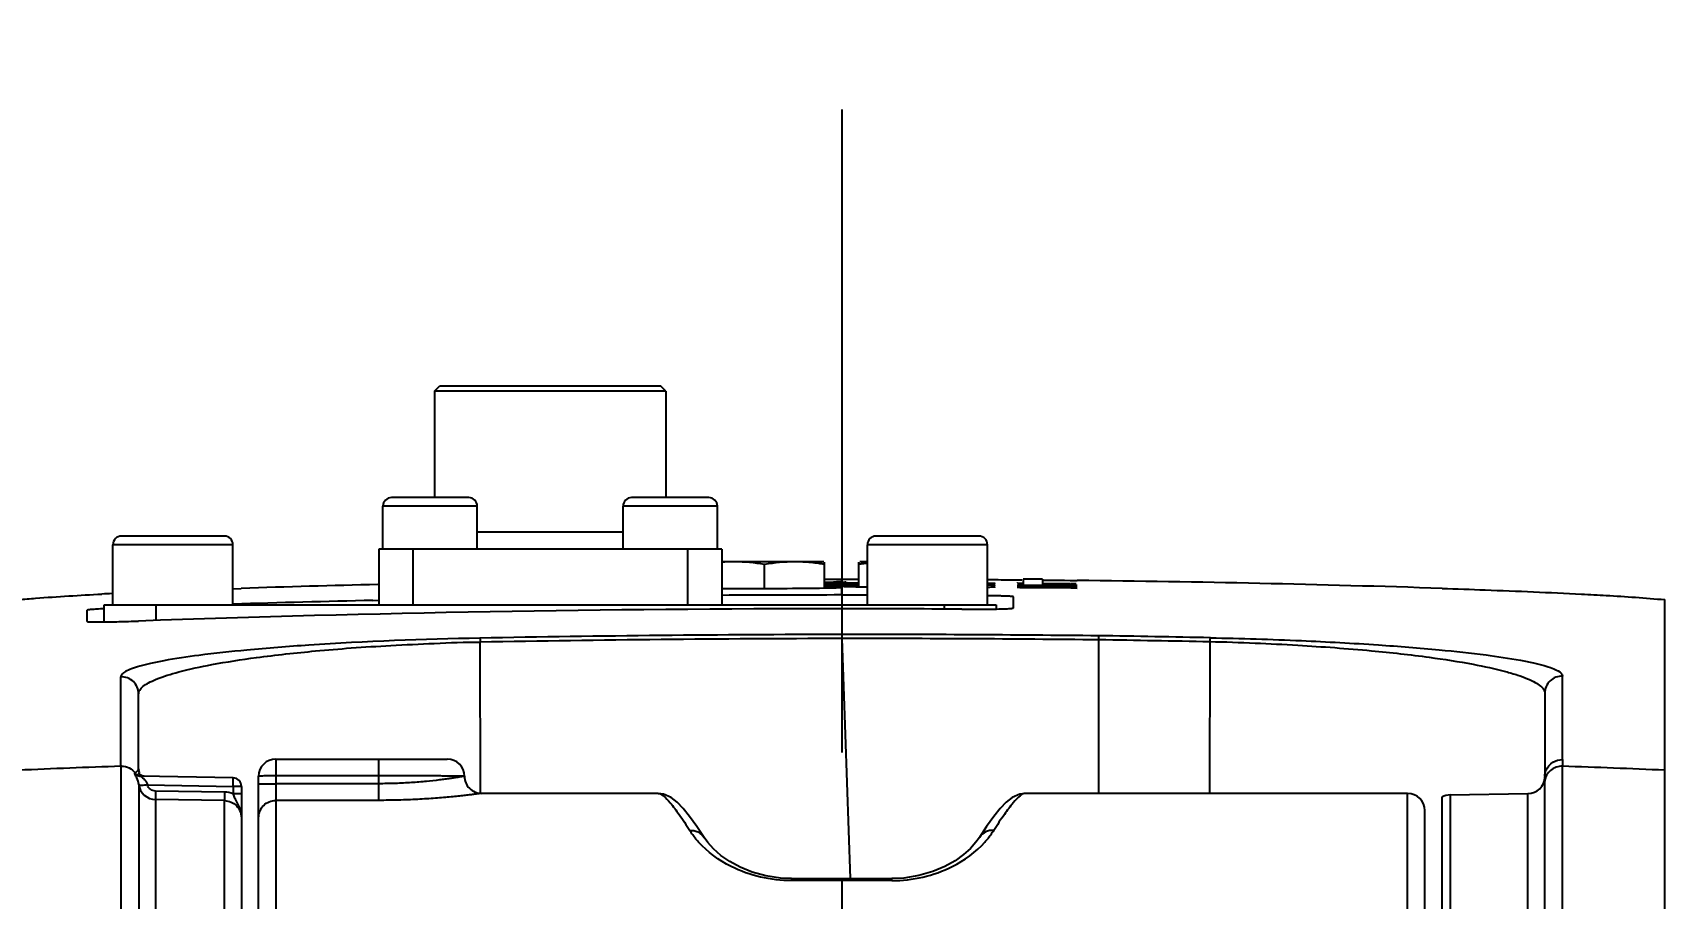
# Model space of a CAD drawing. Header units: millimetres. Extents: x 5828 to 6704, y 123 to 421.
# Drawn here: x 6461.908 to 6466.668, y 281.806 to 284.33 of the extents above; entities that cross this region are included whole.
import ezdxf

# ---------------------------------------------------------------- set-up
doc = ezdxf.new("R2010")
doc.units = ezdxf.units.MM
doc.linetypes.add('CENTER', pattern=[0.6, 0.375, -0.075, 0.075, -0.075])
for name, color, linetype in [('中心线', 7, 'Continuous'), ('外形图', 7, 'Continuous'), ('尺寸标注', 7, 'Continuous')]:
    doc.layers.add(name, color=color, linetype=linetype)
doc.styles.add('微软雅黑', font='msyh.ttc', dxfattribs={"height": 1.5})
doc.dimstyles.new('尺寸标注_1_20比例', dxfattribs={"dimtxt": 1.5, "dimasz": 1.25, "dimexe": 0.5, "dimexo": 0.4, "dimgap": 0.5, "dimtad": 1, "dimdec": 1, "dimlfac": 20, "dimdsep": 46, "dimtxsty": '微软雅黑', "dimcen": 0.09, "dimadec": 0, "dimazin": 0, "dimtp": 0.01, "dimtm": 0.01, "dimtfac": 1, "dimtdec": 1, "dimtofl": 0, "dimtmove": 0, "dimatfit": 3, "dimfxl": 1, "dimtolj": 1, "dimarcsym": 0})

# ---------------------------------------------------------------- blocks, each defined once
blk = doc.blocks.new('*D802')
at = {"layer": 'Defpoints', "color": 0}
for p in [(6470.0455, 286.8006), (6458.4959, 274.3372), (6470.0455, 274.3357)]:
    blk.add_point(p, dxfattribs=at)
at = {"layer": '尺寸标注', "color": 0, "lineweight": -2}
for p, q in [((6458.4959, 274.7372), (6458.4959, 287.3006)), ((6470.0455, 274.7357), (6470.0455, 287.3006)), ((6459.7459, 286.8006), (6468.7955, 286.8006))]:
    blk.add_line(p, q, dxfattribs=at)
at = {"layer": '尺寸标注', "color": 0}
for points in [[(6459.7459, 287.0089), (6459.7459, 286.5923), (6458.4959, 286.8006)], [(6468.7955, 286.5923), (6468.7955, 287.0089), (6470.0455, 286.8006)]]:
    blk.add_solid(points, dxfattribs=at)
at = {"layer": '尺寸标注', "color": 0, "insert": (6464.2273, 288.0758), "char_height": 1.5, "attachment_point": 5, "style": '微软雅黑'}
blk.add_mtext('\\A1;\\A1;230', dxfattribs=at)
blk = doc.blocks.new('*D803')
at = {"layer": 'Defpoints', "color": 0}
for p in [(6457.7723, 291.9396), (6457.7723, 248.7937), (6470.7605, 248.7922)]:
    blk.add_point(p, dxfattribs=at)
at = {"layer": '尺寸标注', "color": 0, "lineweight": -2}
for p, q in [((6457.7723, 249.1937), (6457.7723, 292.4396)), ((6470.7605, 249.1922), (6470.7605, 292.4396)), ((6469.5105, 291.9396), (6459.0223, 291.9396))]:
    blk.add_line(p, q, dxfattribs=at)
at = {"layer": '尺寸标注', "color": 0}
for points in [[(6459.0223, 292.1479), (6459.0223, 291.7312), (6457.7723, 291.9396)], [(6469.5105, 291.7312), (6469.5105, 292.1479), (6470.7605, 291.9396)]]:
    blk.add_solid(points, dxfattribs=at)
at = {"layer": '尺寸标注', "color": 0, "insert": (6464.0525, 293.2148), "char_height": 1.5, "attachment_point": 5, "style": '微软雅黑'}
blk.add_mtext('\\A1;\\A1;260', dxfattribs=at)

msp = doc.modelspace()

# ---------------------------------------------------------------- linework, layer by layer
at = {"layer": '中心线', "linetype": 'CENTER', "ltscale": 5}
msp.add_line((6464.2664, 284.1061), (6464.2664, 228.9513), dxfattribs=at)
at = {"layer": '外形图', "color": 7, "linetype": 'Continuous'}
for p, q in [((6463.0789, 283.2846), (6463.0939, 283.2996)), ((6463.0789, 283.2846), (6463.0789, 282.9746)), ((6463.7539, 283.2846), (6463.0789, 283.2846)), ((6463.7389, 283.2996), (6463.0939, 283.2996)), ((6463.7539, 283.2846), (6463.7389, 283.2996)), ((6463.7539, 283.2846), (6463.7539, 282.9746)), ((6462.9289, 282.8246), (6462.9289, 282.9496)), ((6463.2039, 282.9496), (6462.9289, 282.9496)), ((6463.1789, 282.9746), (6462.9539, 282.9746)), ((6463.2039, 282.8246), (6463.2039, 282.9496)), ((6463.6289, 282.8246), (6463.6289, 282.9496)), ((6463.9039, 282.9496), (6463.6289, 282.9496)), ((6463.8789, 282.9746), (6463.6539, 282.9746)), ((6463.9039, 282.8246), (6463.9039, 282.9496)), ((6462.4664, 282.8621), (6462.1664, 282.8621)), ((6463.2039, 282.8746), (6463.6289, 282.8746)), ((6464.6664, 282.8621), (6464.3664, 282.8621)), ((6462.1414, 282.6621), (6462.1414, 282.8371)), ((6462.4914, 282.8371), (6462.1414, 282.8371)), ((6462.4914, 282.6621), (6462.4914, 282.8371)), ((6462.9164, 282.8246), (6462.9164, 282.6621)), ((6463.9164, 282.8246), (6462.9164, 282.8246)), ((6463.0164, 282.8246), (6463.0164, 282.6621)), ((6463.8164, 282.8246), (6463.8164, 282.6621)), ((6463.9164, 282.8246), (6463.9164, 282.6621)), ((6464.3414, 282.6621), (6464.3414, 282.8371)), ((6464.6914, 282.8371), (6464.3414, 282.8371)), ((6464.6914, 282.6621), (6464.6914, 282.8371)), ((6464.2138, 282.7871), (6463.9164, 282.7871)), ((6464.0414, 282.7095), (6464.0414, 282.7798)), ((6464.2164, 282.7111), (6464.2164, 282.7867)), ((6464.3164, 282.7147), (6464.3164, 282.7867)), ((6464.3414, 282.7871), (6464.3191, 282.7871)), ((6464.3219, 282.7806), (6464.3201, 282.7804)), ((6464.2164, 282.7369), (6464.2628, 282.737)), ((6464.2201, 282.7146), (6464.2167, 282.7146)), ((6464.2247, 282.7258), (6464.2177, 282.7259)), ((6464.2177, 282.7235), (6464.2249, 282.7236)), ((6464.2619, 282.7125), (6464.2639, 282.7129)), ((6464.262, 282.7191), (6464.2629, 282.7192)), ((6464.2628, 282.7369), (6464.269, 282.737)), ((6464.2629, 282.7192), (6464.2639, 282.7194)), ((6464.2634, 282.7289), (6464.2637, 282.729)), ((6464.2639, 282.729), (6464.2638, 282.7291)), ((6464.2671, 282.7163), (6464.2653, 282.7125)), ((6464.2653, 282.7125), (6464.2661, 282.6987)), ((6464.2671, 282.7222), (6464.2656, 282.7192)), ((6464.2656, 282.7192), (6464.2667, 282.7173)), ((6464.2658, 282.7291), (6464.2671, 282.727)), ((6464.2671, 282.727), (6464.2658, 282.7248)), ((6464.2658, 282.7248), (6464.2671, 282.7222)), ((6464.2661, 282.737), (6464.2659, 282.7291)), ((6464.2661, 282.737), (6464.269, 282.7369)), ((6464.269, 282.737), (6464.3165, 282.7369)), ((6464.3152, 282.7235), (6464.308, 282.7234)), ((6464.3152, 282.7179), (6464.308, 282.7178)), ((6464.3082, 282.726), (6464.3152, 282.7259)), ((6464.3082, 282.721), (6464.3152, 282.7209)), ((6464.6919, 282.7354), (6464.7148, 282.7353)), ((6464.7777, 282.7193), (6464.7777, 282.7192)), ((6464.9346, 282.7178), (6464.7777, 282.7193)), ((6464.7777, 282.7193), (6464.8475, 282.7182)), ((6464.7777, 282.7133), (6464.7777, 282.7131)), ((6464.9346, 282.7117), (6464.7777, 282.7133)), ((6464.7779, 282.7345), (6464.781, 282.7345)), ((6464.779, 282.7348), (6464.7821, 282.7347)), ((6464.7809, 282.7243), (6464.7809, 282.7242)), ((6464.7929, 282.7242), (6464.7809, 282.7243)), ((6464.7929, 282.7241), (6464.7809, 282.7243)), ((6464.7821, 282.7347), (6464.7914, 282.7346)), ((6464.7901, 282.7187), (6464.804, 282.7186)), ((6464.7901, 282.7125), (6464.804, 282.7124)), ((6464.7951, 282.7371), (6464.7951, 282.7189)), ((6464.8522, 282.7371), (6464.7951, 282.7371)), ((6464.804, 282.7186), (6464.804, 282.7189)), ((6464.804, 282.7124), (6464.804, 282.7128)), ((6464.804, 282.7128), (6464.9346, 282.7115)), ((6464.8823, 282.7186), (6464.8301, 282.7186)), ((6464.8475, 282.7182), (6464.8911, 282.7182)), ((6464.8476, 282.7185), (6464.9346, 282.7176)), ((6464.8522, 282.7371), (6464.8522, 282.7182)), ((6464.8522, 282.7338), (6464.855, 282.7338)), ((6464.8818, 282.7235), (6464.8522, 282.7235)), ((6464.9322, 282.7228), (6464.8522, 282.7235)), ((6464.8522, 282.7233), (6464.8903, 282.7233)), ((6464.8534, 282.7341), (6464.8562, 282.734)), ((6464.8562, 282.734), (6464.8704, 282.7339)), ((6464.8704, 282.7339), (6464.8828, 282.7338)), ((6464.9322, 282.7228), (6464.8818, 282.7235)), ((6464.9346, 282.7178), (6464.8823, 282.7186)), ((6464.8828, 282.7338), (6464.9004, 282.7336)), ((6464.8911, 282.7182), (6464.9346, 282.7176)), ((6464.8992, 282.7145), (6464.8945, 282.7145)), ((6464.9004, 282.7336), (6464.9161, 282.7334)), ((6464.9161, 282.7334), (6464.933, 282.7332)), ((6464.9322, 282.7226), (6464.9322, 282.7223)), ((6464.9322, 282.7223), (6464.9497, 282.7221)), ((6464.9323, 282.7331), (6464.9354, 282.7332)), ((6464.9527, 282.7179), (6464.9346, 282.7182)), ((6464.9346, 282.7176), (6464.9346, 282.7172)), ((6464.9346, 282.7172), (6464.9527, 282.717)), ((6464.9527, 282.712), (6464.9346, 282.7122)), ((6464.9346, 282.7115), (6464.9346, 282.711)), ((6464.9346, 282.711), (6464.9527, 282.7108)), ((6464.9497, 282.7229), (6464.9347, 282.723)), ((6464.9354, 282.7332), (6464.9502, 282.733)), ((6464.9498, 282.7329), (6464.9533, 282.733)), ((6462.4896, 282.7089), (6462.5158, 282.7098)), ((6462.8996, 282.6747), (6462.9162, 282.6751)), ((6462.8996, 282.6747), (6462.9162, 282.675)), ((6464.2661, 282.6987), (6464.2664, 282.6904)), ((6464.7664, 282.6854), (6464.7664, 282.6523)), ((6466.6664, 277.2972), (6466.6664, 282.6769)), ((6462.0664, 282.6132), (6462.0664, 282.6463)), ((6462.1164, 282.612), (6462.1164, 282.6621)), ((6462.1164, 282.6621), (6464.7164, 282.6621)), ((6462.2664, 282.6621), (6462.2664, 282.616)), ((6464.2664, 282.6502), (6464.2664, 282.5753)), ((6464.5664, 282.6495), (6464.5664, 282.6621)), ((6464.7164, 282.6621), (6464.7164, 282.6496)), ((6465.0164, 282.1121), (6465.0164, 282.5716)), ((6463.2131, 282.1121), (6463.2124, 282.5533)), ((6464.2668, 282.5633), (6464.2906, 281.8636)), ((6465.3399, 282.5546), (6465.3389, 282.1121)), ((6462.165, 282.1911), (6462.1646, 282.4518)), ((6466.3683, 282.2106), (6466.3683, 282.4537)), ((6462.2164, 282.1816), (6462.2164, 282.4019)), ((6466.3164, 282.4038), (6466.3164, 282.1609)), ((6462.165, 282.1912), (6462.1653, 277.783)), ((6462.6164, 282.2121), (6462.6164, 280.7861)), ((6462.6164, 282.2121), (6463.1164, 282.2121)), ((6462.9164, 282.0916), (6462.9164, 282.2121)), ((6466.3683, 282.2107), (6466.3676, 282.1912)), ((6466.3676, 277.783), (6466.3676, 282.1912)), ((6462.2057, 282.1711), (6462.2051, 282.1708)), ((6462.2165, 282.1809), (6462.2163, 282.1816)), ((6462.4919, 282.1573), (6462.2236, 282.162)), ((6462.5664, 280.4153), (6462.5664, 282.1621)), ((6462.9164, 282.1629), (6462.6164, 282.1629)), ((6462.9164, 282.1402), (6462.6164, 282.1402)), ((6466.3161, 277.827), (6466.3161, 282.1472)), ((6466.3164, 282.1594), (6466.3163, 282.1573)), ((6466.3164, 282.1594), (6466.3163, 282.1573)), ((6466.3164, 282.1609), (6466.3164, 282.1594)), ((6462.2168, 282.138), (6462.2168, 277.827)), ((6462.242, 282.1366), (6462.4919, 282.1323)), ((6462.4673, 282.1156), (6462.2656, 282.1187)), ((6462.2656, 282.0939), (6462.2656, 277.8629)), ((6462.4673, 282.0908), (6462.2656, 282.0939)), ((6462.4919, 282.1323), (6462.4919, 282.111)), ((6462.5164, 282.1323), (6462.4919, 282.1323)), ((6462.5164, 282.111), (6462.4919, 282.111)), ((6462.5164, 282.1323), (6462.5164, 277.9164)), ((6463.7314, 282.1121), (6463.2164, 282.1121)), ((6465.9164, 282.1121), (6464.8015, 282.1121)), ((6465.9164, 280.7861), (6465.9164, 282.1121)), ((6466.0164, 282.1006), (6466.0164, 279.9871)), ((6466.0406, 282.1073), (6466.2673, 282.1112)), ((6466.0406, 282.1073), (6466.0406, 277.8669)), ((6466.2673, 277.8629), (6466.2673, 282.1112)), ((6462.4673, 277.8665), (6462.4673, 282.0908)), ((6462.5131, 282.0585), (6462.5164, 282.0401)), ((6462.9164, 282.0916), (6462.6164, 282.0916)), ((6465.9664, 280.4153), (6465.9664, 282.0621)), ((6463.8651, 281.9837), (6463.8651, 281.9837)), ((6464.6678, 281.9837), (6464.6678, 281.9837)), ((6464.1202, 281.8636), (6464.1202, 281.8576)), ((6464.1202, 281.8636), (6464.4127, 281.8636)), ((6464.4127, 281.8576), (6464.1202, 281.8576)), ((6464.4127, 281.8576), (6464.4127, 281.8636))]:
    msp.add_line(p, q, dxfattribs=at)
for points in [[(6464.7777, 282.7133), (6464.8475, 282.7121), (6464.8911, 282.7121), (6464.9346, 282.7115)], [(6464.9346, 282.7117), (6464.8823, 282.7125), (6464.8301, 282.7125)], [(6463.8651, 281.9837), (6463.8439, 282.0155), (6463.8228, 282.0447), (6463.804, 282.0681), (6463.7869, 282.0861), (6463.7693, 282.1), (6463.7471, 282.11), (6463.7314, 282.1121)], [(6464.8015, 282.1121), (6464.7858, 282.11), (6464.7635, 282.1), (6464.7459, 282.086), (6464.7288, 282.068), (6464.7099, 282.0446), (6464.6888, 282.0153), (6464.6678, 281.9837)], [(6464.1202, 281.8636), (6464.0875, 281.8651), (6464.0451, 281.8714), (6464.0055, 281.8823), (6463.9703, 281.8966), (6463.9398, 281.9131), (6463.9141, 281.9311), (6463.893, 281.9498), (6463.8762, 281.9685), (6463.8651, 281.9837)], [(6464.6678, 281.9837), (6464.6575, 281.9694), (6464.6417, 281.9516), (6464.6216, 281.9334), (6464.5969, 281.9155), (6464.567, 281.8987), (6464.5318, 281.8838), (6464.4914, 281.8722), (6464.4471, 281.8652), (6464.4127, 281.8636)]]:
    msp.add_lwpolyline(points, dxfattribs=at)
for centre, radius, start, end in [((6462.9539, 282.9496), 0.025, 90, 180), ((6463.1789, 282.9496), 0.025, 0, 90), ((6463.6539, 282.9496), 0.025, 90, 180), ((6463.8789, 282.9496), 0.025, 0, 90), ((6462.1664, 282.8371), 0.025, 90, 180), ((6462.4664, 282.8371), 0.025, 0, 90), ((6464.3664, 282.8371), 0.025, 90, 180), ((6464.6664, 282.8371), 0.025, 0, 90), ((6463.9543, 282.2808), 0.5063, 90.0354, 94.2839), ((6464.1284, 282.2719), 0.5152, 84.6606, 89.934), ((6464.1189, 282.1678), 0.6197, 82.4766, 84.6875), ((6464.105, 282.0574), 0.731, 82.0937, 82.5282), ((6464.1056, 282.0648), 0.7235, 81.1886, 82.0608), ((6464.4386, 281.9905), 0.7987, 98.5327, 98.7955), ((6464.4187, 282.1248), 0.663, 97.9252, 98.4022), ((6464.4291, 282.048), 0.7404, 97.4698, 97.8987), ((6464.4192, 282.1257), 0.6621, 96.742, 97.492), ((6463.9042, 241.0836), 41.6493, 91.36209, 91.91031), ((6464.1794, 279.565), 3.156, 88.975, 89.3263), ((6464.1504, 287.0841), 4.3667, 270.8747, 270.9999), ((6464.1599, 288.441), 5.7132, 270.5789, 270.8037), ((6464.4135, 288.5803), 5.8665, 269.03984, 269.28008), ((6464.6781, 284.2395), 1.5148, 270.5909, 270.9371), ((6464.6762, 283.9218), 1.2021, 270.8379, 271.2743), ((6464.7801, 282.5588), 0.1602, 86.416, 87.4958), ((6464.7798, 282.4536), 0.2705, 87.6792, 87.8337), ((6464.7837, 282.5488), 0.1752, 87.0044, 87.7172), ((6464.8817, 279.9355), 2.779, 89.7375, 90.0033), ((6464.3664, 231.4004), 51.3359, 88.15744, 89.345), ((6462.8361, 268.5089), 14.2028, 92.81379, 92.93299), ((6464.2361, 224.8846), 57.8055, 91.324762, 91.729536), ((6463.9705, 299.4161), 16.7067, 269.81246, 270.24319), ((6464.265, 221.8227), 60.8678, 89.998668, 90.328276), ((6464.2487, 259.9873), 22.7031, 89.76606, 89.95534), ((6464.2501, 224.6635), 57.9867, 89.98383, 92.009816), ((6464.27, 222.3301), 60.3201, 89.670885, 90.003338), ((6464.33, 223.4117), 59.1636, 90.061506, 91.083382), ((6464.3382, 223.0221), 59.5532, 89.347461, 90.069047), ((6464.1427, 224.5073), 58.0709, 88.816667, 89.137882), ((6464.3293, 223.5751), 58.9883, 90.060722, 91.08494), ((6464.3389, 223.0886), 59.4748, 89.347284, 90.069453), ((6464.1411, 224.5737), 57.9925, 88.815523, 89.135119), ((6462.1665, 282.4018), 0.05, 0.1722, 92.0947), ((6466.3664, 282.4038), 0.05, 87.9045, 179.9559), ((6464.1543, 227.158), 55.0691, 92.07026, 92.38109), ((6462.1677, 282.145), 0.0463, 90.6663, 92.9135), ((6462.6164, 282.1621), 0.05, 90, 180), ((6463.1164, 282.1621), 0.05, 0.0008, 89.9975), ((6464.3785, 227.1576), 55.0695, 87.61891, 87.93009), ((6462.2242, 282.187), 0.025, 220.2519, 236.4074), ((6462.2263, 282.187), 0.0254, 217.5323, 234.6738), ((6462.2241, 282.1868), 0.0248, 236.4387, 268.9924), ((6462.2406, 282.1867), 0.0248, 187.653, 197.669), ((6462.2393, 282.1927), 0.0314, 241.2224, 244.3983), ((6462.4914, 282.1323), 0.025, 0, 89), ((6463.2164, 282.1621), 0.05, 179.9999, 270), ((6466.2664, 282.1612), 0.05, 271, 357.9777), ((6462.2664, 282.1438), 0.0499, 186.6344, 269.0792), ((6462.4661, 282.0406), 0.0749, 69.8505, 89.0477), ((6465.9164, 282.0621), 0.05, 0, 90), ((6466.0414, 282.0573), 0.05, 91, 120)]:
    msp.add_arc(centre, radius, start, end, dxfattribs=at)
for points in [[(6464.0414, 282.7798), (6464.0125, 282.7843), (6463.9832, 282.7871), (6463.9539, 282.7871)], [(6464.1289, 282.7871), (6464.0997, 282.7871), (6464.0704, 282.7843), (6464.0414, 282.7798)], [(6464.7148, 282.7353), (6464.7362, 282.7351), (6464.7576, 282.7349), (6464.779, 282.7348)], [(6462.2257, 282.1616), (6462.2207, 282.1617), (6462.2156, 282.1634), (6462.2116, 282.1663)], [(6462.2204, 282.1722), (6462.2189, 282.1743), (6462.2177, 282.1767), (6462.217, 282.1791)], [(6462.2257, 282.1645), (6462.2279, 282.1634), (6462.2302, 282.1627), (6462.2325, 282.1622)], [(6462.2396, 282.1435), (6462.2407, 282.1413), (6462.2414, 282.139), (6462.242, 282.1366)], [(6466.3164, 282.1609), (6466.3164, 282.1674), (6466.3178, 282.174), (6466.3203, 282.18)], [(6462.4673, 282.0908), (6462.4797, 282.0906), (6462.4928, 282.085), (6462.5016, 282.0762)], [(6462.5016, 282.0762), (6462.5066, 282.0712), (6462.5106, 282.065), (6462.5131, 282.0585)]]:
    msp.add_open_spline(points, degree=3, dxfattribs=at)
for points, knots in [([(6464.0414, 282.7095), (6464.0581, 282.7096), (6464.1166, 282.7099), (6464.1751, 282.7103), (6464.2169, 282.7111)], [0, 0, 0, 0, 0.28556, 1, 1, 1, 1]), ([(6464.2169, 282.7111), (6464.2268, 282.7112), (6464.2417, 282.7117), (6464.2567, 282.712), (6464.2619, 282.7125)], [0, 0, 0, 0, 0.656324, 1, 1, 1, 1]), ([(6464.2521, 282.7138), (6464.25, 282.7139), (6464.2393, 282.7142), (6464.2287, 282.7144), (6464.2201, 282.7146)], [0, 0, 0, 0, 0.193757, 1, 1, 1, 1]), ([(6464.2249, 282.7236), (6464.2279, 282.7237), (6464.2378, 282.7238), (6464.2476, 282.724), (6464.2544, 282.7242)], [0, 0, 0, 0, 0.309243, 1, 1, 1, 1]), ([(6464.2266, 282.718), (6464.2308, 282.7181), (6464.2426, 282.7184), (6464.2545, 282.7185), (6464.262, 282.7191)], [0, 0, 0, 0, 0.361672, 1, 1, 1, 1]), ([(6464.2401, 282.7283), (6464.2426, 282.7284), (6464.2499, 282.7285), (6464.2572, 282.7286), (6464.262, 282.7288)], [0, 0, 0, 0, 0.350313, 1, 1, 1, 1]), ([(6464.2639, 282.7194), (6464.2639, 282.7197), (6464.2621, 282.7195), (6464.2601, 282.72), (6464.2554, 282.72), (6464.252, 282.7202), (6464.25, 282.7202)], [0, 0, 0, 0, 0.064736, 0.253647, 0.566199, 1, 1, 1, 1]), ([(6464.2638, 282.7291), (6464.2634, 282.7292), (6464.2595, 282.7293), (6464.2556, 282.7294), (6464.2521, 282.7295)], [0, 0, 0, 0, 0.102241, 1, 1, 1, 1]), ([(6464.2639, 282.7129), (6464.2639, 282.7132), (6464.2624, 282.7131), (6464.2607, 282.7135), (6464.2567, 282.7136), (6464.2538, 282.7138), (6464.2521, 282.7138)], [0, 0, 0, 0, 0.065784, 0.254489, 0.566549, 1, 1, 1, 1]), ([(6464.2639, 282.7248), (6464.264, 282.725), (6464.2626, 282.7248), (6464.2613, 282.7252), (6464.258, 282.7252), (6464.2556, 282.7253), (6464.2542, 282.7253)], [0, 0, 0, 0, 0.063914, 0.252322, 0.564765, 1, 1, 1, 1]), ([(6464.2544, 282.7242), (6464.2554, 282.7242), (6464.2583, 282.7243), (6464.2612, 282.7244), (6464.2631, 282.7246)], [0, 0, 0, 0, 0.350773, 1, 1, 1, 1]), ([(6464.262, 282.7288), (6464.2622, 282.7288), (6464.2627, 282.7289), (6464.2632, 282.7289), (6464.2634, 282.7289)], [0, 0, 0, 0, 0.573554, 1, 1, 1, 1]), ([(6464.2631, 282.7246), (6464.2632, 282.7246), (6464.2634, 282.7246), (6464.2637, 282.7247), (6464.2637, 282.7247)], [0, 0, 0, 0, 0.581188, 1, 1, 1, 1]), ([(6464.2785, 282.7275), (6464.2771, 282.7275), (6464.2748, 282.7274), (6464.2716, 282.7274), (6464.2702, 282.727), (6464.269, 282.7272), (6464.2689, 282.727)], [0, 0, 0, 0, 0.433916, 0.745933, 0.934834, 1, 1, 1, 1]), ([(6464.2689, 282.727), (6464.2689, 282.7268), (6464.2703, 282.727), (6464.2716, 282.7266), (6464.2749, 282.7267), (6464.2773, 282.7266), (6464.2787, 282.7265)], [0, 0, 0, 0, 0.063606, 0.252011, 0.564566, 1, 1, 1, 1]), ([(6464.2785, 282.7229), (6464.2771, 282.7228), (6464.2748, 282.7227), (6464.2716, 282.7227), (6464.2702, 282.7223), (6464.269, 282.7224), (6464.2689, 282.7222)], [0, 0, 0, 0, 0.43347, 0.745243, 0.934163, 1, 1, 1, 1]), ([(6464.2689, 282.7222), (6464.2689, 282.722), (6464.2702, 282.7222), (6464.2716, 282.7218), (6464.2749, 282.7218), (6464.2773, 282.7216), (6464.2787, 282.7216)], [0, 0, 0, 0, 0.064295, 0.252718, 0.565022, 1, 1, 1, 1]), ([(6464.2785, 282.7171), (6464.2771, 282.717), (6464.2748, 282.7169), (6464.2716, 282.7168), (6464.2702, 282.7165), (6464.269, 282.7165), (6464.2689, 282.7163)], [0, 0, 0, 0, 0.432884, 0.744337, 0.933283, 1, 1, 1, 1]), ([(6464.2689, 282.7163), (6464.2689, 282.7161), (6464.2702, 282.7162), (6464.2716, 282.7158), (6464.2749, 282.7157), (6464.2773, 282.7156), (6464.2787, 282.7155)], [0, 0, 0, 0, 0.065197, 0.253644, 0.565621, 1, 1, 1, 1]), ([(6464.308, 282.7178), (6464.305, 282.7177), (6464.2951, 282.7175), (6464.2853, 282.7173), (6464.2785, 282.7171)], [0, 0, 0, 0, 0.309224, 1, 1, 1, 1]), ([(6464.2787, 282.7265), (6464.2805, 282.7265), (6464.2904, 282.7262), (6464.3002, 282.7261), (6464.3082, 282.726)], [0, 0, 0, 0, 0.189762, 1, 1, 1, 1]), ([(6464.2787, 282.7216), (6464.2805, 282.7215), (6464.2904, 282.7213), (6464.3002, 282.7211), (6464.3082, 282.721)], [0, 0, 0, 0, 0.189774, 1, 1, 1, 1]), ([(6464.2787, 282.7155), (6464.2809, 282.7154), (6464.2931, 282.715), (6464.3053, 282.7148), (6464.3152, 282.7146)], [0, 0, 0, 0, 0.183622, 1, 1, 1, 1]), ([(6464.6937, 282.7137), (6464.6967, 282.7137), (6464.7015, 282.714), (6464.7084, 282.7138), (6464.7112, 282.7146), (6464.7139, 282.7142), (6464.7139, 282.7147)], [0, 0, 0, 0, 0.433006, 0.745648, 0.935098, 1, 1, 1, 1]), ([(6464.7029, 282.7249), (6464.7045, 282.7249), (6464.7072, 282.7251), (6464.7109, 282.725), (6464.7125, 282.7254), (6464.7139, 282.7251), (6464.7139, 282.7254)], [0, 0, 0, 0, 0.434508, 0.746915, 0.935729, 1, 1, 1, 1]), ([(6464.7029, 282.72), (6464.7045, 282.72), (6464.7072, 282.7201), (6464.7109, 282.7201), (6464.7125, 282.7205), (6464.7139, 282.7203), (6464.7139, 282.7206)], [0, 0, 0, 0, 0.434127, 0.74632, 0.935144, 1, 1, 1, 1]), ([(6464.7777, 282.7192), (6464.7787, 282.7192), (6464.7818, 282.7191), (6464.7849, 282.719), (6464.7871, 282.7189)], [0, 0, 0, 0, 0.309239, 1, 1, 1, 1]), ([(6464.7777, 282.7131), (6464.7792, 282.713), (6464.7833, 282.7129), (6464.7874, 282.7127), (6464.7901, 282.7125)], [0, 0, 0, 0, 0.347554, 1, 1, 1, 1]), ([(6464.7796, 282.7255), (6464.7792, 282.7255), (6464.779, 282.7254), (6464.7781, 282.7255), (6464.7782, 282.7254)], [0, 0, 0, 0, 0.765765, 1, 1, 1, 1]), ([(6464.7809, 282.7242), (6464.7819, 282.7241), (6464.7849, 282.7241), (6464.7879, 282.724), (6464.79, 282.7239)], [0, 0, 0, 0, 0.309184, 1, 1, 1, 1]), ([(6461.8665, 282.6769), (6461.883, 282.6785), (6461.9639, 282.6852), (6462.0449, 282.6898), (6462.1094, 282.6931)], [0, 0, 0, 0, 0.2042, 1, 1, 1, 1]), ([(6464.7664, 282.6854), (6464.7664, 282.6859), (6464.7638, 282.6857), (6464.7609, 282.6865), (6464.7542, 282.6866), (6464.7459, 282.6871), (6464.7351, 282.6875), (6464.717, 282.688), (6464.7025, 282.6884), (6464.6923, 282.6885)], [0, 0, 0, 0, 0.017943, 0.06912, 0.153186, 0.268764, 0.413878, 0.58621, 1, 1, 1, 1]), ([(6466.017, 282.7098), (6466.0589, 282.7084), (6466.1944, 282.7036), (6466.3299, 282.6979), (6466.4235, 282.6931)], [0, 0, 0, 0, 0.30897, 1, 1, 1, 1]), ([(6466.4235, 282.6931), (6466.4475, 282.6919), (6466.5286, 282.6875), (6466.6096, 282.6822), (6466.6664, 282.6769)], [0, 0, 0, 0, 0.296869, 1, 1, 1, 1]), ([(6462.1153, 282.6503), (6462.1084, 282.65), (6462.0987, 282.6494), (6462.0867, 282.6486), (6462.0797, 282.6481), (6462.0743, 282.6475), (6462.07, 282.6472), (6462.0681, 282.6467), (6462.0664, 282.6466), (6462.0664, 282.6463)], [0, 0, 0, 0, 0.421783, 0.593608, 0.736942, 0.850237, 0.932149, 0.98206, 1, 1, 1, 1]), ([(6464.6164, 282.6492), (6464.6243, 282.6491), (6464.6537, 282.649), (6464.6831, 282.6491), (6464.7047, 282.6494)], [0, 0, 0, 0, 0.265828, 1, 1, 1, 1]), ([(6464.7047, 282.6494), (6464.7133, 282.6495), (6464.7255, 282.6497), (6464.7406, 282.6502), (6464.7495, 282.6505), (6464.7564, 282.6509), (6464.7619, 282.6512), (6464.7644, 282.6518), (6464.7664, 282.6519), (6464.7664, 282.6523)], [0, 0, 0, 0, 0.417636, 0.589636, 0.733708, 0.848036, 0.930945, 0.981516, 1, 1, 1, 1]), ([(6462.0664, 282.6132), (6462.0664, 282.6129), (6462.0679, 282.6127), (6462.0696, 282.6124), (6462.0734, 282.6122), (6462.0808, 282.6119), (6462.0934, 282.6118), (6462.1117, 282.6119), (6462.1342, 282.6122), (6462.1598, 282.6128), (6462.1876, 282.6135), (6462.2067, 282.6142), (6462.2164, 282.6145)], [0, 0, 0, 0, 0.005436, 0.019978, 0.043837, 0.076899, 0.169229, 0.293515, 0.444883, 0.617597, 0.805245, 1, 1, 1, 1]), ([(6464.2664, 282.5753), (6464.2668, 282.5742), (6464.2665, 282.5701), (6464.2668, 282.5662), (6464.2668, 282.5633)], [0, 0, 0, 0, 0.28664, 1, 1, 1, 1]), ([(6463.2113, 282.5647), (6463.0451, 282.5617), (6462.8182, 282.553), (6462.5455, 282.5319), (6462.4043, 282.5168), (6462.3108, 282.5031), (6462.2533, 282.4917), (6462.2217, 282.4839), (6462.1973, 282.4763), (6462.1797, 282.4685), (6462.1682, 282.4617), (6462.1643, 282.4546), (6462.1647, 282.4519)], [0, 0, 0, 0, 0.469436, 0.641004, 0.772681, 0.870324, 0.907799, 0.93825, 0.962142, 0.98002, 0.992277, 1, 1, 1, 1]), ([(6462.2167, 282.402), (6462.2166, 282.4059), (6462.2192, 282.4146), (6462.2302, 282.4251), (6462.2466, 282.4353), (6462.2809, 282.4511), (6462.3425, 282.4699), (6462.4404, 282.4905), (6462.5735, 282.511), (6462.7093, 282.5256), (6462.8399, 282.5367), (6462.9554, 282.5436), (6463.0809, 282.5498), (6463.1678, 282.5534), (6463.2124, 282.5533)], [0, 0, 0, 0, 0.011347, 0.025074, 0.043604, 0.067924, 0.135589, 0.231658, 0.360977, 0.530089, 0.631767, 0.745246, 0.869234, 1, 1, 1, 1]), ([(6463.2113, 282.5647), (6463.2115, 282.5644), (6463.2116, 282.5632), (6463.2122, 282.5593), (6463.2123, 282.5556), (6463.2124, 282.5528)], [0, 0, 0, 0, 0.088647, 0.288493, 1, 1, 1, 1]), ([(6465.3399, 282.5539), (6465.3401, 282.5567), (6465.3404, 282.5605), (6465.3413, 282.5643), (6465.3416, 282.5656), (6465.342, 282.5658)], [0, 0, 0, 0, 0.705183, 0.90547, 1, 1, 1, 1]), ([(6465.3399, 282.5546), (6465.3839, 282.554), (6465.4694, 282.5508), (6465.6266, 282.5429), (6465.796, 282.5305), (6465.9665, 282.5117), (6466.0968, 282.4915), (6466.1828, 282.4731), (6466.2355, 282.4579), (6466.2645, 282.4474), (6466.2869, 282.4369), (6466.303, 282.4266), (6466.3135, 282.4161), (6466.3162, 282.4076), (6466.3161, 282.4039)], [0, 0, 0, 0, 0.131569, 0.255636, 0.470239, 0.638925, 0.768144, 0.86419, 0.901342, 0.9319, 0.956284, 0.974989, 0.9889, 1, 1, 1, 1]), ([(6465.342, 282.5658), (6465.4302, 282.564), (6465.5933, 282.5589), (6465.8156, 282.5469), (6465.9951, 282.5328), (6466.1333, 282.5179), (6466.2248, 282.5043), (6466.2813, 282.4931), (6466.3122, 282.4855), (6466.3366, 282.4777), (6466.355, 282.4699), (6466.3684, 282.4605), (6466.3683, 282.4538)], [0, 0, 0, 0, 0.25433, 0.4703, 0.641583, 0.77314, 0.870675, 0.90829, 0.938903, 0.96287, 0.980621, 1, 1, 1, 1]), ([(6462.1671, 282.1912), (6462.1746, 282.1913), (6462.1899, 282.1877), (6462.2019, 282.1777), (6462.2066, 282.1719)], [0, 0, 0, 0, 0.499746, 1, 1, 1, 1]), ([(6466.3676, 282.1912), (6466.3555, 282.1916), (6466.33, 282.183), (6466.3175, 282.1592), (6466.3161, 282.1472)], [0, 0, 0, 0, 0.500699, 1, 1, 1, 1]), ([(6466.3203, 282.18), (6466.3242, 282.1892), (6466.3378, 282.2055), (6466.3583, 282.2109), (6466.3683, 282.2106)], [0, 0, 0, 0, 0.499301, 1, 1, 1, 1]), ([(6462.206, 282.1678), (6462.2058, 282.1682), (6462.2054, 282.1691), (6462.2048, 282.1702), (6462.2051, 282.1708)], [0, 0, 0, 0, 0.404652, 1, 1, 1, 1]), ([(6462.2066, 282.1719), (6462.2065, 282.1717), (6462.2062, 282.1713), (6462.2059, 282.1712), (6462.2057, 282.1711)], [0, 0, 0, 0, 0.488266, 1, 1, 1, 1]), ([(6462.2168, 282.138), (6462.216, 282.1446), (6462.213, 282.155), (6462.2077, 282.1642), (6462.206, 282.1678)], [0, 0, 0, 0, 0.625622, 1, 1, 1, 1]), ([(6462.2116, 282.1761), (6462.2112, 282.1757), (6462.2095, 282.1741), (6462.2076, 282.1726), (6462.2061, 282.1715)], [0, 0, 0, 0, 0.222996, 1, 1, 1, 1]), ([(6462.216, 282.1833), (6462.2158, 282.1827), (6462.2149, 282.18), (6462.2131, 282.1776), (6462.2116, 282.1761)], [0, 0, 0, 0, 0.225787, 1, 1, 1, 1]), ([(6462.216, 282.1833), (6462.2161, 282.1836), (6462.2163, 282.1822), (6462.2163, 282.1819), (6462.2163, 282.1816)], [0, 0, 0, 0, 0.506234, 1, 1, 1, 1]), ([(6462.2164, 282.1706), (6462.2164, 282.1708), (6462.2177, 282.1699), (6462.2184, 282.1691), (6462.2212, 282.1671), (6462.223, 282.1659), (6462.2242, 282.1653)], [0, 0, 0, 0, 0.055756, 0.257828, 0.581149, 1, 1, 1, 1]), ([(6462.2204, 282.1663), (6462.2193, 282.1671), (6462.2181, 282.1684), (6462.2164, 282.17), (6462.2164, 282.1706)], [0, 0, 0, 0, 0.683782, 1, 1, 1, 1]), ([(6462.233, 282.1618), (6462.2317, 282.1618), (6462.2272, 282.1623), (6462.2229, 282.1643), (6462.2204, 282.1663)], [0, 0, 0, 0, 0.293043, 1, 1, 1, 1]), ([(6462.2236, 282.162), (6462.223, 282.162), (6462.2268, 282.1581), (6462.2294, 282.1566), (6462.2352, 282.1503), (6462.2383, 282.146), (6462.2396, 282.1435)], [0, 0, 0, 0, 0.079584, 0.333018, 0.648885, 1, 1, 1, 1]), ([(6462.4921, 282.1499), (6462.4921, 282.151), (6462.492, 282.1527), (6462.4921, 282.1552), (6462.4918, 282.1563), (6462.492, 282.1573), (6462.4919, 282.1573)], [0, 0, 0, 0, 0.423853, 0.739224, 0.933443, 1, 1, 1, 1]), ([(6462.4919, 282.1323), (6462.4919, 282.1339), (6462.492, 282.1398), (6462.4921, 282.1457), (6462.4921, 282.1499)], [0, 0, 0, 0, 0.275821, 1, 1, 1, 1]), ([(6462.6164, 282.1629), (6462.6132, 282.1629), (6462.6068, 282.1629), (6462.5976, 282.1629), (6462.589, 282.1628), (6462.5815, 282.1627), (6462.5761, 282.1626), (6462.5725, 282.1625), (6462.5704, 282.1624), (6462.5688, 282.1623), (6462.5675, 282.1623), (6462.5669, 282.1622), (6462.5664, 282.1622), (6462.5664, 282.1621)], [0, 0, 0, 0, 0.19481, 0.382504, 0.555263, 0.706681, 0.831028, 0.881455, 0.923425, 0.956514, 0.980381, 0.994876, 1, 1, 1, 1]), ([(6462.5664, 282.1394), (6462.5664, 282.1395), (6462.5669, 282.1394), (6462.5675, 282.1396), (6462.5688, 282.1396), (6462.5704, 282.1397), (6462.5725, 282.1398), (6462.5761, 282.1399), (6462.5815, 282.14), (6462.589, 282.1401), (6462.5976, 282.1402), (6462.6068, 282.1402), (6462.6132, 282.1402), (6462.6164, 282.1402)], [0, 0, 0, 0, 0.005124, 0.019619, 0.043486, 0.076575, 0.118545, 0.168972, 0.293319, 0.444737, 0.617496, 0.80519, 1, 1, 1, 1]), ([(6463.1664, 282.1621), (6463.1664, 282.1622), (6463.1658, 282.162), (6463.1651, 282.1622), (6463.1635, 282.1622), (6463.1615, 282.1623), (6463.1588, 282.1623), (6463.154, 282.1624), (6463.1467, 282.1624), (6463.1362, 282.1625), (6463.1236, 282.1626), (6463.1091, 282.1626), (6463.0927, 282.1627), (6463.0745, 282.1628), (6463.0475, 282.1628), (6463.0109, 282.1629), (6462.9646, 282.1629), (6462.9327, 282.1629), (6462.9164, 282.1629)], [0, 0, 0, 0, 0.001218, 0.004836, 0.010845, 0.019233, 0.029987, 0.043081, 0.076138, 0.118091, 0.168543, 0.226994, 0.292898, 0.365606, 0.444435, 0.617304, 0.804926, 1, 1, 1, 1]), ([(6463.1664, 282.1621), (6463.1664, 282.162), (6463.1658, 282.162), (6463.1651, 282.1617), (6463.1635, 282.1615), (6463.1614, 282.161), (6463.1587, 282.1606), (6463.154, 282.1597), (6463.1466, 282.1585), (6463.1362, 282.1569), (6463.1236, 282.155), (6463.1091, 282.153), (6463.0862, 282.1501), (6463.0537, 282.1465), (6463.0111, 282.1431), (6462.9647, 282.1408), (6462.9327, 282.1402), (6462.9164, 282.1402)], [0, 0, 0, 0, 0.001271, 0.00497, 0.011085, 0.0196, 0.030497, 0.043748, 0.077131, 0.119382, 0.170063, 0.22866, 0.29461, 0.445951, 0.618362, 0.805442, 1, 1, 1, 1]), ([(6466.3163, 282.1573), (6466.3163, 282.1566), (6466.3162, 282.1533), (6466.3161, 282.1499), (6466.3161, 282.1472)], [0, 0, 0, 0, 0.204354, 1, 1, 1, 1]), ([(6462.242, 282.1366), (6462.2362, 282.1354), (6462.2282, 282.1352), (6462.2199, 282.1354), (6462.2169, 282.1371), (6462.2168, 282.138)], [0, 0, 0, 0, 0.677272, 0.88975, 1, 1, 1, 1]), ([(6462.2656, 282.1187), (6462.2604, 282.119), (6462.2498, 282.1223), (6462.2434, 282.1316), (6462.242, 282.1366)], [0, 0, 0, 0, 0.49965, 1, 1, 1, 1]), ([(6462.2656, 282.1187), (6462.2655, 282.1132), (6462.2656, 282.1049), (6462.2652, 282.0966), (6462.2656, 282.0939)], [0, 0, 0, 0, 0.665854, 1, 1, 1, 1]), ([(6462.4673, 282.1156), (6462.4672, 282.1101), (6462.4673, 282.1018), (6462.467, 282.0935), (6462.4673, 282.0908)], [0, 0, 0, 0, 0.665963, 1, 1, 1, 1]), ([(6462.4919, 282.111), (6462.4923, 282.1097), (6462.4939, 282.1043), (6462.496, 282.099), (6462.4979, 282.0951)], [0, 0, 0, 0, 0.239177, 1, 1, 1, 1]), ([(6462.4979, 282.0951), (6462.5015, 282.0871), (6462.5114, 282.0703), (6462.5164, 282.0508), (6462.5164, 282.0401)], [0, 0, 0, 0, 0.452872, 1, 1, 1, 1]), ([(6463.2164, 282.1121), (6463.2164, 282.112), (6463.2163, 282.1121), (6463.216, 282.112), (6463.2155, 282.112), (6463.2146, 282.1118), (6463.2129, 282.1116), (6463.2103, 282.1112), (6463.207, 282.1108), (6463.203, 282.1103), (6463.1983, 282.1097), (6463.1906, 282.1087), (6463.1795, 282.1073), (6463.1642, 282.1055), (6463.1465, 282.1036), (6463.1267, 282.1016), (6463.1049, 282.0997), (6463.0726, 282.097), (6463.0289, 282.0943), (6462.9737, 282.0921), (6462.9358, 282.0916), (6462.9164, 282.0916)], [0, 0, 0, 0, 0.000315, 0.001253, 0.002812, 0.004989, 0.011188, 0.019832, 0.030901, 0.044361, 0.060163, 0.078257, 0.121115, 0.172428, 0.231597, 0.29799, 0.370935, 0.449732, 0.621671, 0.807365, 1, 1, 1, 1]), ([(6463.7314, 282.1121), (6463.7337, 282.1121), (6463.739, 282.1103), (6463.7514, 282.1016), (6463.7697, 282.0814), (6463.7951, 282.0474), (6463.8132, 282.0198), (6463.8232, 282.004)], [0, 0, 0, 0, 0.047092, 0.113323, 0.313959, 0.609863, 1, 1, 1, 1]), ([(6464.8015, 282.1121), (6464.7992, 282.1121), (6464.7939, 282.1103), (6464.7815, 282.1016), (6464.7632, 282.0814), (6464.7378, 282.0474), (6464.7197, 282.0198), (6464.7097, 282.004)], [0, 0, 0, 0, 0.047094, 0.113326, 0.313963, 0.609864, 1, 1, 1, 1]), ([(6462.5664, 282.0421), (6462.5664, 282.0485), (6462.5691, 282.0616), (6462.5802, 282.078), (6462.5968, 282.089), (6462.6099, 282.0916), (6462.6164, 282.0916)], [0, 0, 0, 0, 0.248912, 0.498419, 0.748851, 1, 1, 1, 1]), ([(6463.8232, 282.004), (6463.8313, 282.0045), (6463.848, 282.0016), (6463.8608, 281.9904), (6463.8651, 281.9837)], [0, 0, 0, 0, 0.507822, 1, 1, 1, 1]), ([(6463.8491, 281.97), (6463.8465, 281.9729), (6463.8372, 281.9837), (6463.8287, 281.9952), (6463.8232, 282.004)], [0, 0, 0, 0, 0.272119, 1, 1, 1, 1]), ([(6464.7097, 282.004), (6464.7016, 282.0045), (6464.6849, 282.0016), (6464.6721, 281.9904), (6464.6678, 281.9837)], [0, 0, 0, 0, 0.507822, 1, 1, 1, 1]), ([(6464.6838, 281.97), (6464.6864, 281.9729), (6464.6957, 281.9837), (6464.7042, 281.9952), (6464.7097, 282.004)], [0, 0, 0, 0, 0.272128, 1, 1, 1, 1]), ([(6464.1202, 281.8576), (6464.0599, 281.8576), (6463.9581, 281.8803), (6463.8756, 281.9406), (6463.8491, 281.97)], [0, 0, 0, 0, 0.603482, 1, 1, 1, 1]), ([(6464.4127, 281.8576), (6464.473, 281.8576), (6464.5747, 281.8802), (6464.6573, 281.9406), (6464.6838, 281.97)], [0, 0, 0, 0, 0.603478, 1, 1, 1, 1])]:
    msp.add_open_spline(points, degree=3, knots=knots, dxfattribs=at)

# ---------------------------------------------------------------- dimensions: what is measured, and where the dimension line sits
at = {"layer": '尺寸标注'}
for base, p1, p2, text, picture, middle in [((6457.7723, 291.9396), (6470.7605, 248.7922), (6457.7723, 248.7937), '\\A1;260', '*D803', (6464.0525, 291.9396)), ((6470.0455, 286.8006), (6458.4959, 274.3372), (6470.0455, 274.3357), '\\A1;230', '*D802', (6464.2273, 286.8006))]:
    dim = msp.add_linear_dim(base=base, p1=p1, p2=p2, text=text, dimstyle='尺寸标注_1_20比例', override={"dimtxsty": '微软雅黑'}, dxfattribs=at)
    dim.commit()
    dim.dimension.update_dxf_attribs({"geometry": picture, "text_midpoint": middle, "dimtype": 160})

doc.saveas('drawing.dxf')
